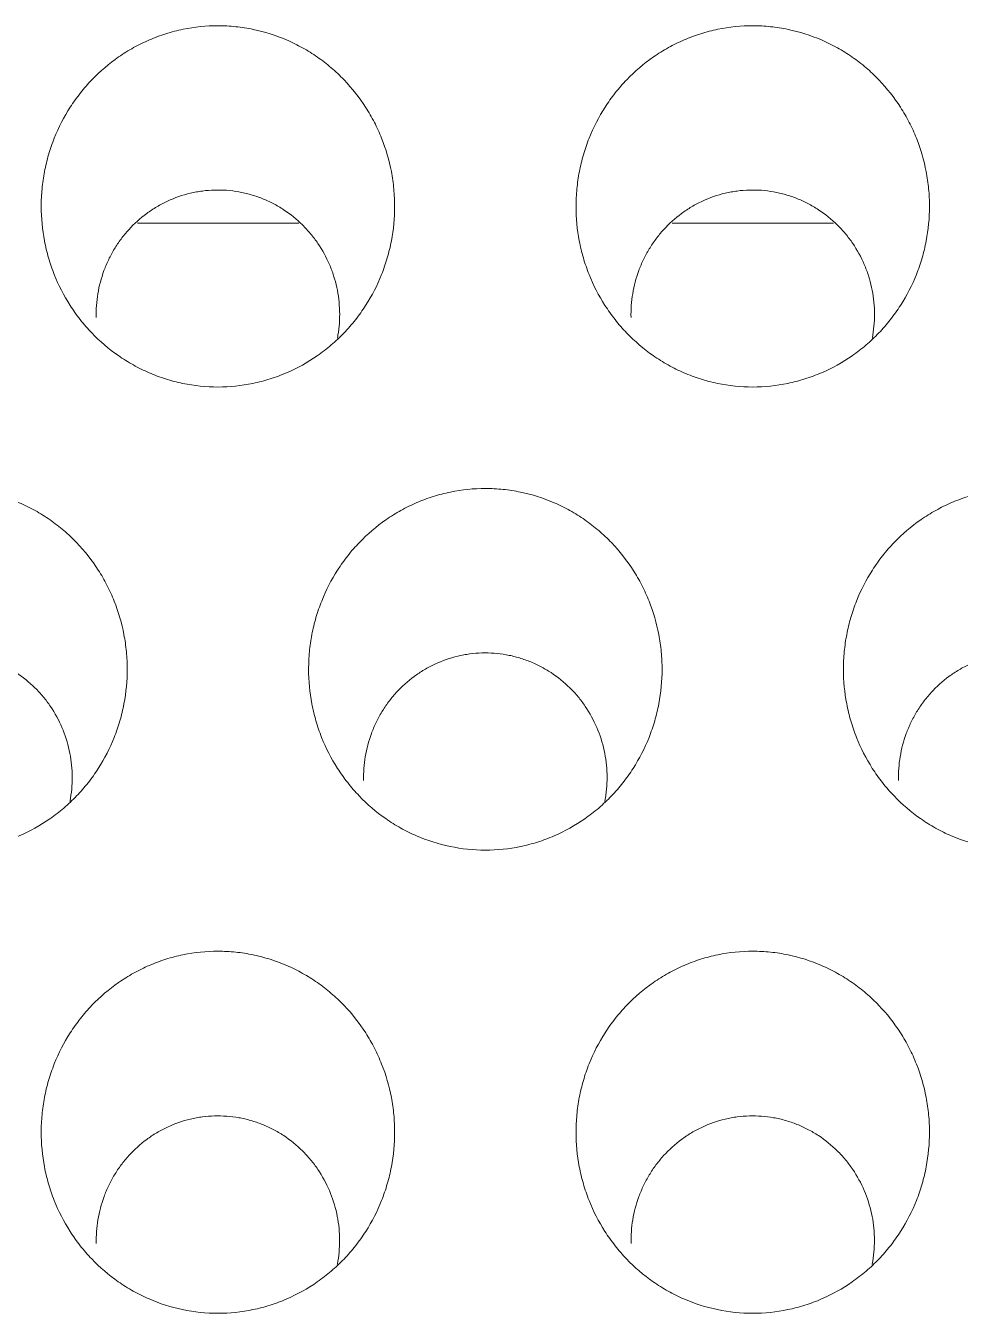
# Model space of a CAD drawing. Header units: millimetres. Extents: x 70151 to 230897, y 35202 to 113211.
# Drawn here: x 178824.12 to 178829.34, y 69190.07 to 69197.26 of the extents above; entities that cross this region are included whole.
import ezdxf

# ---------------------------------------------------------------- set-up
doc = ezdxf.new("R2010")
doc.units = ezdxf.units.MM
doc.header["$LTSCALE"] = 50
doc.layers.add('2-con', color=2, linetype='Continuous')
doc.layers.add('mark-B', color=2, linetype='Continuous', lineweight=20)

# ---------------------------------------------------------------- blocks, each defined once
blk = doc.blocks.new('무풍1WAY 대형')
at = {"layer": 'mark-B'}
for points, knots in [([(-173.2653, -430.621), (-173.3318, -430.621), (-173.3971, -430.6278), (-173.4933, -430.6478), (-173.5251, -430.6561), (-173.5724, -430.671), (-173.5881, -430.6764), (-173.6191, -430.688), (-173.6343, -430.6942), (-173.7097, -430.7268), (-173.7667, -430.7587), (-173.8476, -430.815), (-173.8738, -430.8354), (-173.9237, -430.8781), (-173.9711, -430.923), (-174.0138, -430.9722), (-174.044, -431.0107), (-174.0538, -431.0238), (-174.0728, -431.0505), (-174.082, -431.0641), (-174.1263, -431.1333), (-174.1558, -431.1912), (-174.1917, -431.2817), (-174.2023, -431.3125), (-174.216, -431.3595), (-174.2202, -431.3754), (-174.2278, -431.4073), (-174.2312, -431.4232), (-174.2464, -431.5031), (-174.2525, -431.5675), (-174.2525, -431.6487), (-174.2521, -431.6649), (-174.2506, -431.6975), (-174.2494, -431.7139), (-174.2448, -431.7628), (-174.2402, -431.795), (-174.222, -431.8905), (-174.2039, -431.9527), (-174.1679, -432.0436), (-174.1542, -432.0737), (-174.1245, -432.1318), (-174.1082, -432.16), (-174.0558, -432.2419), (-174.0156, -432.2932), (-173.9587, -432.3527), (-173.947, -432.3643), (-173.9231, -432.3868), (-173.8866, -432.4197), (-173.8222, -432.4696), (-173.7669, -432.5043), (-173.7239, -432.5283), (-173.7093, -432.536), (-173.6797, -432.5506), (-173.6646, -432.5576), (-173.589, -432.5903), (-173.5266, -432.6101), (-173.4303, -432.6302), (-173.3977, -432.6353), (-173.3316, -432.6421), (-173.2987, -432.6438), (-173.2002, -432.6439), (-173.135, -432.6373), (-173.054, -432.6206), (-173.0378, -432.6168), (-173.0058, -432.6084), (-172.9583, -432.5947), (-172.8816, -432.5661), (-172.8228, -432.5372), (-172.7654, -432.5052), (-172.7372, -432.4876), (-172.6562, -432.4312), (-172.6067, -432.3888), (-172.5501, -432.3299), (-172.5391, -432.3178), (-172.5176, -432.293), (-172.507, -432.2803), (-172.4765, -432.2416), (-172.4576, -432.2149), (-172.405, -432.1328), (-172.3753, -432.075), (-172.345, -431.9989), (-172.3393, -431.9835), (-172.3287, -431.9525), (-172.314, -431.9059), (-172.295, -431.8271), (-172.2859, -431.7629), (-172.2813, -431.7144), (-172.2801, -431.6982), (-172.2786, -431.6655), (-172.2782, -431.6491), (-172.2782, -431.5674), (-172.2843, -431.5029), (-172.3024, -431.4075), (-172.31, -431.3759), (-172.3236, -431.3288), (-172.3286, -431.3132), (-172.3392, -431.2822), (-172.3448, -431.2668), (-172.3749, -431.1911), (-172.4044, -431.1334), (-172.4569, -431.0511), (-172.4758, -431.0245), (-172.5165, -430.9726), (-172.538, -430.9479), (-172.6056, -430.8772), (-172.655, -430.8347), (-172.7222, -430.7877), (-172.736, -430.7786), (-172.764, -430.761), (-172.7782, -430.7526), (-172.8213, -430.7285), (-172.8506, -430.714), (-172.9406, -430.675), (-173.0031, -430.655), (-173.1331, -430.6278), (-173.1989, -430.621), (-173.2653, -430.621)], [0, 0, 0, 0, 0.03125, 0.03125, 0.046875, 0.046875, 0.054688, 0.054688, 0.0625, 0.0625, 0.09375, 0.09375, 0.109375, 0.109375, 0.125, 0.140625, 0.140625, 0.148438, 0.148438, 0.15625, 0.15625, 0.1875, 0.1875, 0.203125, 0.203125, 0.210938, 0.210938, 0.21875, 0.21875, 0.25, 0.25, 0.257813, 0.257813, 0.265625, 0.265625, 0.28125, 0.28125, 0.3125, 0.3125, 0.328125, 0.328125, 0.34375, 0.34375, 0.375, 0.375, 0.382813, 0.382813, 0.390625, 0.40625, 0.421875, 0.421875, 0.429688, 0.429688, 0.4375, 0.4375, 0.46875, 0.46875, 0.484375, 0.484375, 0.5, 0.5, 0.53125, 0.53125, 0.539063, 0.539063, 0.546875, 0.5625, 0.578125, 0.578125, 0.59375, 0.59375, 0.625, 0.625, 0.632813, 0.632813, 0.640625, 0.640625, 0.65625, 0.65625, 0.6875, 0.6875, 0.695313, 0.695313, 0.703125, 0.71875, 0.734375, 0.734375, 0.742188, 0.742188, 0.75, 0.75, 0.78125, 0.78125, 0.796875, 0.796875, 0.804688, 0.804688, 0.8125, 0.8125, 0.84375, 0.84375, 0.859375, 0.859375, 0.875, 0.875, 0.90625, 0.90625, 0.914063, 0.914063, 0.921875, 0.921875, 0.9375, 0.9375, 0.96875, 0.96875, 1, 1, 1, 1]), ([(-170.2778, -430.621), (-170.3442, -430.621), (-170.4095, -430.6278), (-170.5058, -430.6478), (-170.5376, -430.6561), (-170.5848, -430.671), (-170.6005, -430.6764), (-170.6315, -430.688), (-170.6468, -430.6942), (-170.7221, -430.7268), (-170.7792, -430.7587), (-170.86, -430.815), (-170.8863, -430.8354), (-170.9361, -430.8781), (-170.9835, -430.923), (-171.0262, -430.9722), (-171.0565, -431.0107), (-171.0663, -431.0238), (-171.0852, -431.0505), (-171.0945, -431.0641), (-171.1387, -431.1333), (-171.1683, -431.1912), (-171.2042, -431.2817), (-171.2147, -431.3125), (-171.2284, -431.3595), (-171.2326, -431.3754), (-171.2403, -431.4073), (-171.2437, -431.4232), (-171.2589, -431.5031), (-171.2649, -431.5675), (-171.2649, -431.6487), (-171.2646, -431.6649), (-171.263, -431.6975), (-171.2619, -431.7139), (-171.2573, -431.7628), (-171.2526, -431.795), (-171.2344, -431.8905), (-171.2164, -431.9527), (-171.1803, -432.0436), (-171.1667, -432.0737), (-171.1369, -432.1318), (-171.1207, -432.16), (-171.0682, -432.2419), (-171.0281, -432.2932), (-170.9711, -432.3527), (-170.9594, -432.3643), (-170.9356, -432.3868), (-170.8991, -432.4197), (-170.8347, -432.4696), (-170.7793, -432.5043), (-170.7364, -432.5283), (-170.7218, -432.536), (-170.6921, -432.5506), (-170.6771, -432.5576), (-170.6014, -432.5903), (-170.5391, -432.6101), (-170.4428, -432.6302), (-170.4102, -432.6353), (-170.3441, -432.6421), (-170.3111, -432.6438), (-170.2127, -432.6439), (-170.1475, -432.6373), (-170.0665, -432.6206), (-170.0503, -432.6168), (-170.0183, -432.6084), (-169.9708, -432.5947), (-169.894, -432.5661), (-169.8353, -432.5372), (-169.7778, -432.5052), (-169.7496, -432.4876), (-169.6687, -432.4312), (-169.6192, -432.3888), (-169.5626, -432.3299), (-169.5515, -432.3178), (-169.53, -432.293), (-169.5195, -432.2803), (-169.489, -432.2416), (-169.4701, -432.2149), (-169.4174, -432.1328), (-169.3877, -432.075), (-169.3575, -431.9989), (-169.3518, -431.9835), (-169.3412, -431.9525), (-169.3264, -431.9059), (-169.3075, -431.8271), (-169.2983, -431.7629), (-169.2937, -431.7144), (-169.2926, -431.6982), (-169.291, -431.6655), (-169.2906, -431.6491), (-169.2906, -431.5674), (-169.2967, -431.5029), (-169.3149, -431.4075), (-169.3224, -431.3759), (-169.3361, -431.3288), (-169.341, -431.3132), (-169.3516, -431.2822), (-169.3573, -431.2668), (-169.3873, -431.1911), (-169.4168, -431.1334), (-169.4694, -431.0511), (-169.4883, -431.0245), (-169.529, -430.9726), (-169.5505, -430.9479), (-169.6181, -430.8772), (-169.6675, -430.8347), (-169.7347, -430.7877), (-169.7484, -430.7786), (-169.7764, -430.761), (-169.7907, -430.7526), (-169.8337, -430.7285), (-169.8631, -430.714), (-169.953, -430.675), (-170.0155, -430.655), (-170.1456, -430.6278), (-170.2113, -430.621), (-170.2778, -430.621)], [0, 0, 0, 0, 0.03125, 0.03125, 0.046875, 0.046875, 0.054687, 0.054687, 0.0625, 0.0625, 0.09375, 0.09375, 0.109375, 0.109375, 0.125, 0.140625, 0.140625, 0.148437, 0.148437, 0.15625, 0.15625, 0.1875, 0.1875, 0.203125, 0.203125, 0.210937, 0.210937, 0.21875, 0.21875, 0.25, 0.25, 0.257812, 0.257812, 0.265625, 0.265625, 0.28125, 0.28125, 0.3125, 0.3125, 0.328125, 0.328125, 0.34375, 0.34375, 0.375, 0.375, 0.382812, 0.382812, 0.390625, 0.40625, 0.421875, 0.421875, 0.429687, 0.429687, 0.4375, 0.4375, 0.46875, 0.46875, 0.484375, 0.484375, 0.5, 0.5, 0.53125, 0.53125, 0.539062, 0.539062, 0.546875, 0.5625, 0.578125, 0.578125, 0.59375, 0.59375, 0.625, 0.625, 0.632812, 0.632812, 0.640625, 0.640625, 0.65625, 0.65625, 0.6875, 0.6875, 0.695312, 0.695312, 0.703125, 0.71875, 0.734375, 0.734375, 0.742187, 0.742187, 0.75, 0.75, 0.78125, 0.78125, 0.796875, 0.796875, 0.804687, 0.804687, 0.8125, 0.8125, 0.84375, 0.84375, 0.859375, 0.859375, 0.875, 0.875, 0.90625, 0.90625, 0.914062, 0.914062, 0.921875, 0.921875, 0.9375, 0.9375, 0.96875, 0.96875, 1, 1, 1, 1]), ([(-173.9324, -430.8933), (-173.9336, -430.8995), (-173.9347, -430.9057), (-173.9429, -430.956), (-173.946, -431.0004), (-173.9443, -431.0678), (-173.9426, -431.0904), (-173.9373, -431.1349), (-173.9336, -431.157), (-173.9194, -431.2224), (-173.9058, -431.2651), (-173.8703, -431.3483), (-173.8488, -431.3876), (-173.8111, -431.4432), (-173.7976, -431.4612), (-173.7759, -431.4873), (-173.7685, -431.4959), (-173.7531, -431.5126), (-173.7453, -431.5207), (-173.7052, -431.5604), (-173.6703, -431.5887), (-173.6231, -431.6197), (-173.6135, -431.6257), (-173.5939, -431.6372), (-173.5839, -431.6428), (-173.5537, -431.6585), (-173.5126, -431.6774), (-173.4593, -431.6956), (-173.4264, -431.7042), (-173.4042, -431.7093), (-173.393, -431.7116), (-173.3368, -431.7216), (-173.2917, -431.7249), (-173.224, -431.723), (-173.2014, -431.7212), (-173.1675, -431.7167), (-173.1561, -431.7149), (-173.1338, -431.7108), (-173.1227, -431.7085), (-173.0676, -431.6954), (-173.0251, -431.6806), (-172.9635, -431.6519), (-172.9433, -431.6412), (-172.9043, -431.618), (-172.8856, -431.6055), (-172.8314, -431.5655), (-172.7981, -431.5354), (-172.76, -431.4934), (-172.7526, -431.4848), (-172.7382, -431.4674), (-172.7313, -431.4585), (-172.7112, -431.4315), (-172.6863, -431.3943), (-172.6598, -431.3452), (-172.6459, -431.3144), (-172.6371, -431.2937), (-172.633, -431.2831), (-172.6136, -431.2303), (-172.5911, -431.1442), (-172.5847, -431.0554), (-172.5858, -431.0102)], [0, 0, 0, 0, 0.008227, 0.008227, 0.066566, 0.066566, 0.095736, 0.095736, 0.124906, 0.124906, 0.183246, 0.183246, 0.241585, 0.241585, 0.270755, 0.270755, 0.28534, 0.28534, 0.299925, 0.299925, 0.358264, 0.358264, 0.372849, 0.372849, 0.387434, 0.387434, 0.416604, 0.445774, 0.460359, 0.460359, 0.474944, 0.474944, 0.533283, 0.533283, 0.562453, 0.562453, 0.577038, 0.577038, 0.591623, 0.591623, 0.649962, 0.649962, 0.679132, 0.679132, 0.708302, 0.708302, 0.766642, 0.766642, 0.781227, 0.781227, 0.795811, 0.795811, 0.824981, 0.854151, 0.868736, 0.868736, 0.883321, 0.883321, 0.94166, 1, 1, 1, 1]), ([(-170.9448, -430.8933), (-170.946, -430.8995), (-170.9471, -430.9057), (-170.9554, -430.956), (-170.9584, -431.0004), (-170.9567, -431.0678), (-170.9551, -431.0904), (-170.9497, -431.1349), (-170.946, -431.157), (-170.9318, -431.2224), (-170.9183, -431.2651), (-170.8827, -431.3483), (-170.8612, -431.3876), (-170.8235, -431.4432), (-170.81, -431.4612), (-170.7884, -431.4873), (-170.7809, -431.4959), (-170.7656, -431.5126), (-170.7578, -431.5207), (-170.7177, -431.5604), (-170.6828, -431.5887), (-170.6356, -431.6197), (-170.6259, -431.6257), (-170.6063, -431.6372), (-170.5963, -431.6428), (-170.5661, -431.6585), (-170.5251, -431.6774), (-170.4717, -431.6956), (-170.4388, -431.7042), (-170.4167, -431.7093), (-170.4054, -431.7116), (-170.3492, -431.7216), (-170.3042, -431.7249), (-170.2364, -431.723), (-170.2138, -431.7212), (-170.1799, -431.7167), (-170.1686, -431.7149), (-170.1462, -431.7108), (-170.1351, -431.7085), (-170.0801, -431.6954), (-170.0376, -431.6806), (-169.976, -431.6519), (-169.9557, -431.6412), (-169.9168, -431.618), (-169.898, -431.6055), (-169.8439, -431.5655), (-169.8106, -431.5354), (-169.7725, -431.4934), (-169.765, -431.4848), (-169.7507, -431.4674), (-169.7438, -431.4585), (-169.7237, -431.4315), (-169.6988, -431.3943), (-169.6722, -431.3452), (-169.6583, -431.3144), (-169.6496, -431.2937), (-169.6454, -431.2831), (-169.626, -431.2303), (-169.6035, -431.1442), (-169.5972, -431.0554), (-169.5982, -431.0102)], [0, 0, 0, 0, 0.008227, 0.008227, 0.066566, 0.066566, 0.095736, 0.095736, 0.124906, 0.124906, 0.183246, 0.183246, 0.241585, 0.241585, 0.270755, 0.270755, 0.28534, 0.28534, 0.299925, 0.299925, 0.358264, 0.358264, 0.372849, 0.372849, 0.387434, 0.387434, 0.416604, 0.445774, 0.460359, 0.460359, 0.474944, 0.474944, 0.533283, 0.533283, 0.562453, 0.562453, 0.577038, 0.577038, 0.591623, 0.591623, 0.649962, 0.649962, 0.679132, 0.679132, 0.708302, 0.708302, 0.766642, 0.766642, 0.781227, 0.781227, 0.795811, 0.795811, 0.824981, 0.854151, 0.868736, 0.868736, 0.883321, 0.883321, 0.94166, 1, 1, 1, 1]), ([(-174.7591, -433.2088), (-174.8255, -433.2088), (-174.8908, -433.2156), (-174.987, -433.2355), (-175.0188, -433.2438), (-175.066, -433.2587), (-175.0818, -433.2641), (-175.1127, -433.2757), (-175.128, -433.2818), (-175.2033, -433.3144), (-175.2604, -433.3462), (-175.3412, -433.4025), (-175.3674, -433.4228), (-175.4173, -433.4655), (-175.4647, -433.5104), (-175.5074, -433.5595), (-175.5377, -433.5979), (-175.5475, -433.611), (-175.5664, -433.6377), (-175.5757, -433.6513), (-175.62, -433.7204), (-175.6495, -433.7783), (-175.6854, -433.8687), (-175.696, -433.8994), (-175.7097, -433.9465), (-175.7139, -433.9623), (-175.7215, -433.9941), (-175.725, -434.0101), (-175.7402, -434.0899), (-175.7462, -434.1543), (-175.7462, -434.2354), (-175.7459, -434.2516), (-175.7443, -434.2842), (-175.7432, -434.3005), (-175.7385, -434.3494), (-175.7339, -434.3816), (-175.7157, -434.477), (-175.6977, -434.5391), (-175.6616, -434.63), (-175.6479, -434.6601), (-175.6181, -434.7181), (-175.6019, -434.7463), (-175.5494, -434.8281), (-175.5093, -434.8793), (-175.4523, -434.9387), (-175.4406, -434.9503), (-175.4168, -434.9729), (-175.3803, -435.0057), (-175.3159, -435.0555), (-175.2605, -435.0901), (-175.2175, -435.1141), (-175.203, -435.1218), (-175.1733, -435.1364), (-175.1583, -435.1434), (-175.0827, -435.1761), (-175.0203, -435.1958), (-174.924, -435.2159), (-174.8915, -435.2209), (-174.8254, -435.2278), (-174.7925, -435.2295), (-174.694, -435.2295), (-174.6288, -435.2229), (-174.5479, -435.2062), (-174.5317, -435.2025), (-174.4997, -435.1941), (-174.4522, -435.1805), (-174.3755, -435.1519), (-174.3167, -435.123), (-174.2593, -435.0911), (-174.2311, -435.0735), (-174.1502, -435.0172), (-174.1006, -434.9748), (-174.044, -434.916), (-174.033, -434.9039), (-174.0115, -434.8792), (-174.0009, -434.8665), (-173.9704, -434.8278), (-173.9515, -434.8012), (-173.8988, -434.7191), (-173.8691, -434.6613), (-173.8389, -434.5853), (-173.8332, -434.5699), (-173.8226, -434.539), (-173.8078, -434.4924), (-173.7889, -434.4136), (-173.7797, -434.3496), (-173.7751, -434.3011), (-173.7739, -434.2848), (-173.7724, -434.2522), (-173.772, -434.2358), (-173.772, -434.1541), (-173.7781, -434.0897), (-173.7962, -433.9944), (-173.8038, -433.9628), (-173.8174, -433.9158), (-173.8224, -433.9001), (-173.833, -433.8691), (-173.8387, -433.8538), (-173.8687, -433.7782), (-173.8983, -433.7205), (-173.9508, -433.6384), (-173.9697, -433.6117), (-174.0104, -433.5599), (-174.0319, -433.5352), (-174.0996, -433.4646), (-174.1489, -433.4222), (-174.2162, -433.3752), (-174.2299, -433.3661), (-174.2579, -433.3486), (-174.2721, -433.3402), (-174.3152, -433.3161), (-174.3445, -433.3016), (-174.4345, -433.2627), (-174.4969, -433.2427), (-174.6269, -433.2156), (-174.6927, -433.2088), (-174.7591, -433.2088)], [0, 0, 0, 0, 0.03125, 0.03125, 0.046875, 0.046875, 0.054687, 0.054687, 0.0625, 0.0625, 0.09375, 0.09375, 0.109375, 0.109375, 0.125, 0.140625, 0.140625, 0.148437, 0.148437, 0.15625, 0.15625, 0.1875, 0.1875, 0.203125, 0.203125, 0.210937, 0.210937, 0.21875, 0.21875, 0.25, 0.25, 0.257812, 0.257812, 0.265625, 0.265625, 0.28125, 0.28125, 0.3125, 0.3125, 0.328125, 0.328125, 0.34375, 0.34375, 0.375, 0.375, 0.382812, 0.382812, 0.390625, 0.40625, 0.421875, 0.421875, 0.429687, 0.429687, 0.4375, 0.4375, 0.46875, 0.46875, 0.484375, 0.484375, 0.5, 0.5, 0.53125, 0.53125, 0.539062, 0.539062, 0.546875, 0.5625, 0.578125, 0.578125, 0.59375, 0.59375, 0.625, 0.625, 0.632812, 0.632812, 0.640625, 0.640625, 0.65625, 0.65625, 0.6875, 0.6875, 0.695312, 0.695312, 0.703125, 0.71875, 0.734375, 0.734375, 0.742187, 0.742187, 0.75, 0.75, 0.78125, 0.78125, 0.796875, 0.796875, 0.804687, 0.804687, 0.8125, 0.8125, 0.84375, 0.84375, 0.859375, 0.859375, 0.875, 0.875, 0.90625, 0.90625, 0.914062, 0.914062, 0.921875, 0.921875, 0.9375, 0.9375, 0.96875, 0.96875, 1, 1, 1, 1]), ([(-171.7716, -433.2088), (-171.838, -433.2088), (-171.9033, -433.2156), (-171.9995, -433.2355), (-172.0313, -433.2438), (-172.0785, -433.2587), (-172.0942, -433.2641), (-172.1252, -433.2757), (-172.1404, -433.2818), (-172.2158, -433.3144), (-172.2728, -433.3462), (-172.3536, -433.4025), (-172.3799, -433.4228), (-172.4297, -433.4655), (-172.4772, -433.5104), (-172.5199, -433.5595), (-172.5501, -433.5979), (-172.5599, -433.611), (-172.5789, -433.6377), (-172.5881, -433.6513), (-172.6324, -433.7204), (-172.662, -433.7783), (-172.6979, -433.8687), (-172.7084, -433.8994), (-172.7221, -433.9465), (-172.7263, -433.9623), (-172.734, -433.9941), (-172.7374, -434.0101), (-172.7526, -434.0899), (-172.7587, -434.1543), (-172.7587, -434.2354), (-172.7583, -434.2516), (-172.7568, -434.2842), (-172.7556, -434.3005), (-172.751, -434.3494), (-172.7464, -434.3816), (-172.7281, -434.477), (-172.7101, -434.5391), (-172.674, -434.63), (-172.6604, -434.6601), (-172.6306, -434.7181), (-172.6144, -434.7463), (-172.5619, -434.8281), (-172.5217, -434.8793), (-172.4648, -434.9387), (-172.4531, -434.9503), (-172.4292, -434.9729), (-172.3927, -435.0057), (-172.3283, -435.0555), (-172.273, -435.0901), (-172.23, -435.1141), (-172.2154, -435.1218), (-172.1858, -435.1364), (-172.1707, -435.1434), (-172.0951, -435.1761), (-172.0328, -435.1958), (-171.9365, -435.2159), (-171.9039, -435.2209), (-171.8378, -435.2278), (-171.8049, -435.2295), (-171.7065, -435.2295), (-171.6413, -435.2229), (-171.5603, -435.2062), (-171.5441, -435.2025), (-171.5121, -435.1941), (-171.4646, -435.1805), (-171.3879, -435.1519), (-171.3292, -435.123), (-171.2717, -435.0911), (-171.2435, -435.0735), (-171.1626, -435.0172), (-171.1131, -434.9748), (-171.0565, -434.916), (-171.0455, -434.9039), (-171.0239, -434.8792), (-171.0134, -434.8665), (-170.9829, -434.8278), (-170.9639, -434.8012), (-170.9113, -434.7191), (-170.8816, -434.6613), (-170.8513, -434.5853), (-170.8456, -434.5699), (-170.835, -434.539), (-170.8202, -434.4924), (-170.8013, -434.4136), (-170.7921, -434.3496), (-170.7875, -434.3011), (-170.7864, -434.2848), (-170.7848, -434.2522), (-170.7844, -434.2358), (-170.7844, -434.1541), (-170.7905, -434.0897), (-170.8087, -433.9944), (-170.8162, -433.9628), (-170.8299, -433.9158), (-170.8348, -433.9001), (-170.8455, -433.8691), (-170.8511, -433.8538), (-170.8812, -433.7782), (-170.9107, -433.7205), (-170.9633, -433.6384), (-170.9822, -433.6117), (-171.0229, -433.5599), (-171.0444, -433.5352), (-171.112, -433.4646), (-171.1614, -433.4222), (-171.2286, -433.3752), (-171.2423, -433.3661), (-171.2704, -433.3486), (-171.2846, -433.3402), (-171.3276, -433.3161), (-171.357, -433.3016), (-171.4469, -433.2627), (-171.5094, -433.2427), (-171.6394, -433.2156), (-171.7051, -433.2088), (-171.7716, -433.2088)], [0, 0, 0, 0, 0.03125, 0.03125, 0.046875, 0.046875, 0.054688, 0.054688, 0.0625, 0.0625, 0.09375, 0.09375, 0.109375, 0.109375, 0.125, 0.140625, 0.140625, 0.148438, 0.148438, 0.15625, 0.15625, 0.1875, 0.1875, 0.203125, 0.203125, 0.210938, 0.210938, 0.21875, 0.21875, 0.25, 0.25, 0.257812, 0.257812, 0.265625, 0.265625, 0.28125, 0.28125, 0.3125, 0.3125, 0.328125, 0.328125, 0.34375, 0.34375, 0.375, 0.375, 0.382812, 0.382812, 0.390625, 0.40625, 0.421875, 0.421875, 0.429687, 0.429687, 0.4375, 0.4375, 0.46875, 0.46875, 0.484375, 0.484375, 0.5, 0.5, 0.53125, 0.53125, 0.539062, 0.539062, 0.546875, 0.5625, 0.578125, 0.578125, 0.59375, 0.59375, 0.625, 0.625, 0.632812, 0.632812, 0.640625, 0.640625, 0.65625, 0.65625, 0.6875, 0.6875, 0.695312, 0.695312, 0.703125, 0.71875, 0.734375, 0.734375, 0.742187, 0.742187, 0.75, 0.75, 0.78125, 0.78125, 0.796875, 0.796875, 0.804687, 0.804687, 0.8125, 0.8125, 0.84375, 0.84375, 0.859375, 0.859375, 0.875, 0.875, 0.90625, 0.90625, 0.914062, 0.914062, 0.921875, 0.921875, 0.9375, 0.9375, 0.96875, 0.96875, 1, 1, 1, 1]), ([(-168.784, -433.2088), (-168.8504, -433.2088), (-168.9157, -433.2156), (-169.0119, -433.2355), (-169.0437, -433.2438), (-169.0909, -433.2587), (-169.1067, -433.2641), (-169.1376, -433.2757), (-169.1529, -433.2818), (-169.2282, -433.3144), (-169.2853, -433.3462), (-169.3661, -433.4025), (-169.3923, -433.4228), (-169.4422, -433.4655), (-169.4896, -433.5104), (-169.5323, -433.5595), (-169.5626, -433.5979), (-169.5724, -433.611), (-169.5914, -433.6377), (-169.6006, -433.6513), (-169.6449, -433.7204), (-169.6744, -433.7783), (-169.7103, -433.8687), (-169.7209, -433.8994), (-169.7346, -433.9465), (-169.7388, -433.9623), (-169.7464, -433.9941), (-169.7499, -434.0101), (-169.7651, -434.0899), (-169.7711, -434.1543), (-169.7711, -434.2354), (-169.7708, -434.2516), (-169.7692, -434.2842), (-169.7681, -434.3005), (-169.7634, -434.3494), (-169.7588, -434.3816), (-169.7406, -434.477), (-169.7226, -434.5391), (-169.6865, -434.63), (-169.6728, -434.6601), (-169.643, -434.7181), (-169.6268, -434.7463), (-169.5743, -434.8281), (-169.5342, -434.8793), (-169.4772, -434.9387), (-169.4655, -434.9503), (-169.4417, -434.9729), (-169.4052, -435.0057), (-169.3408, -435.0555), (-169.2854, -435.0901), (-169.2424, -435.1141), (-169.2279, -435.1218), (-169.1982, -435.1364), (-169.1832, -435.1434), (-169.1076, -435.1761), (-169.0452, -435.1958), (-168.9489, -435.2159), (-168.9164, -435.2209), (-168.8503, -435.2278), (-168.8174, -435.2295), (-168.7189, -435.2295), (-168.6537, -435.2229), (-168.5728, -435.2062), (-168.5566, -435.2025), (-168.5246, -435.1941), (-168.4771, -435.1805), (-168.4004, -435.1519), (-168.3416, -435.123), (-168.2842, -435.0911), (-168.256, -435.0735), (-168.1751, -435.0172), (-168.1255, -434.9748), (-168.069, -434.916), (-168.0579, -434.9039), (-168.0364, -434.8792), (-168.0258, -434.8665), (-167.9953, -434.8278), (-167.9764, -434.8012), (-167.9237, -434.7191), (-167.8941, -434.6613), (-167.8638, -434.5853), (-167.8581, -434.5699), (-167.8475, -434.539), (-167.8327, -434.4924), (-167.8138, -434.4136), (-167.8046, -434.3496), (-167.8, -434.3011), (-167.7988, -434.2848), (-167.7973, -434.2522), (-167.7969, -434.2358), (-167.7969, -434.1541), (-167.803, -434.0897), (-167.8211, -433.9944), (-167.8287, -433.9628), (-167.8423, -433.9158), (-167.8473, -433.9001), (-167.8579, -433.8691), (-167.8636, -433.8538), (-167.8936, -433.7782), (-167.9232, -433.7205), (-167.9757, -433.6384), (-167.9946, -433.6117), (-168.0354, -433.5599), (-168.0568, -433.5352), (-168.1245, -433.4646), (-168.1738, -433.4222), (-168.2411, -433.3752), (-168.2548, -433.3661), (-168.2828, -433.3486), (-168.297, -433.3402), (-168.3401, -433.3161), (-168.3695, -433.3016), (-168.4594, -433.2627), (-168.5218, -433.2427), (-168.6518, -433.2156), (-168.7176, -433.2088), (-168.784, -433.2088)], [0, 0, 0, 0, 0.03125, 0.03125, 0.046875, 0.046875, 0.054688, 0.054688, 0.0625, 0.0625, 0.09375, 0.09375, 0.109375, 0.109375, 0.125, 0.140625, 0.140625, 0.148438, 0.148438, 0.15625, 0.15625, 0.1875, 0.1875, 0.203125, 0.203125, 0.210938, 0.210938, 0.21875, 0.21875, 0.25, 0.25, 0.257813, 0.257813, 0.265625, 0.265625, 0.28125, 0.28125, 0.3125, 0.3125, 0.328125, 0.328125, 0.34375, 0.34375, 0.375, 0.375, 0.382813, 0.382813, 0.390625, 0.40625, 0.421875, 0.421875, 0.429688, 0.429688, 0.4375, 0.4375, 0.46875, 0.46875, 0.484375, 0.484375, 0.5, 0.5, 0.53125, 0.53125, 0.539062, 0.539062, 0.546875, 0.5625, 0.578125, 0.578125, 0.59375, 0.59375, 0.625, 0.625, 0.632812, 0.632812, 0.640625, 0.640625, 0.65625, 0.65625, 0.6875, 0.6875, 0.695312, 0.695312, 0.703125, 0.71875, 0.734375, 0.734375, 0.742187, 0.742187, 0.75, 0.75, 0.78125, 0.78125, 0.796875, 0.796875, 0.804687, 0.804687, 0.8125, 0.8125, 0.84375, 0.84375, 0.859375, 0.859375, 0.875, 0.875, 0.90625, 0.90625, 0.914063, 0.914063, 0.921875, 0.921875, 0.9375, 0.9375, 0.96875, 0.96875, 1, 1, 1, 1]), ([(-175.4264, -433.481), (-175.4275, -433.4871), (-175.4286, -433.4932), (-175.4368, -433.5433), (-175.4399, -433.5878), (-175.4382, -433.6551), (-175.4366, -433.6777), (-175.4312, -433.7222), (-175.4275, -433.7442), (-175.4133, -433.8096), (-175.3997, -433.8523), (-175.3641, -433.9354), (-175.3426, -433.9747), (-175.3049, -434.0303), (-175.2914, -434.0483), (-175.2697, -434.0743), (-175.2623, -434.0829), (-175.2469, -434.0996), (-175.2391, -434.1077), (-175.199, -434.1473), (-175.1641, -434.1756), (-175.1168, -434.2066), (-175.1072, -434.2126), (-175.0876, -434.2241), (-175.0776, -434.2297), (-175.0474, -434.2454), (-175.0063, -434.2642), (-174.953, -434.2824), (-174.9201, -434.2909), (-174.8979, -434.2961), (-174.8867, -434.2983), (-174.8305, -434.3083), (-174.7854, -434.3116), (-174.7177, -434.3097), (-174.6951, -434.3079), (-174.6612, -434.3035), (-174.6499, -434.3017), (-174.6275, -434.2976), (-174.6164, -434.2952), (-174.5614, -434.2821), (-174.5189, -434.2674), (-174.4573, -434.2387), (-174.437, -434.228), (-174.3981, -434.2049), (-174.3793, -434.1924), (-174.3252, -434.1524), (-174.2918, -434.1223), (-174.2537, -434.0804), (-174.2463, -434.0718), (-174.2319, -434.0543), (-174.225, -434.0455), (-174.2049, -434.0185), (-174.18, -433.9814), (-174.1534, -433.9323), (-174.1395, -433.9015), (-174.1307, -433.8808), (-174.1266, -433.8702), (-174.1072, -433.8174), (-174.0847, -433.7314), (-174.0783, -433.6426), (-174.0794, -433.5975)], [0, 0, 0, 0, 0.00808, 0.00808, 0.066428, 0.066428, 0.095603, 0.095603, 0.124777, 0.124777, 0.183125, 0.183125, 0.241473, 0.241473, 0.270647, 0.270647, 0.285234, 0.285234, 0.299821, 0.299821, 0.35817, 0.35817, 0.372757, 0.372757, 0.387344, 0.387344, 0.416518, 0.445692, 0.460279, 0.460279, 0.474866, 0.474866, 0.533214, 0.533214, 0.562388, 0.562388, 0.576975, 0.576975, 0.591562, 0.591562, 0.649911, 0.649911, 0.679085, 0.679085, 0.708259, 0.708259, 0.766607, 0.766607, 0.781194, 0.781194, 0.795781, 0.795781, 0.824955, 0.854129, 0.868716, 0.868716, 0.883304, 0.883304, 0.941652, 1, 1, 1, 1]), ([(-172.4388, -433.481), (-172.44, -433.4871), (-172.4411, -433.4932), (-172.4493, -433.5433), (-172.4524, -433.5878), (-172.4507, -433.6551), (-172.449, -433.6777), (-172.4437, -433.7222), (-172.4399, -433.7442), (-172.4257, -433.8096), (-172.4122, -433.8523), (-172.3766, -433.9354), (-172.3551, -433.9747), (-172.3174, -434.0303), (-172.3039, -434.0483), (-172.2822, -434.0743), (-172.2747, -434.0829), (-172.2594, -434.0996), (-172.2515, -434.1077), (-172.2114, -434.1473), (-172.1765, -434.1756), (-172.1293, -434.2066), (-172.1197, -434.2126), (-172.1, -434.2241), (-172.0901, -434.2297), (-172.0599, -434.2454), (-172.0188, -434.2642), (-171.9654, -434.2824), (-171.9325, -434.2909), (-171.9104, -434.2961), (-171.8992, -434.2983), (-171.843, -434.3083), (-171.7979, -434.3116), (-171.7302, -434.3097), (-171.7076, -434.3079), (-171.6737, -434.3035), (-171.6623, -434.3017), (-171.6399, -434.2976), (-171.6289, -434.2952), (-171.5738, -434.2821), (-171.5313, -434.2674), (-171.4697, -434.2387), (-171.4495, -434.228), (-171.4105, -434.2049), (-171.3918, -434.1924), (-171.3376, -434.1524), (-171.3043, -434.1223), (-171.2661, -434.0804), (-171.2587, -434.0718), (-171.2444, -434.0543), (-171.2374, -434.0455), (-171.2173, -434.0185), (-171.1924, -433.9814), (-171.1658, -433.9323), (-171.152, -433.9015), (-171.1432, -433.8808), (-171.139, -433.8702), (-171.1196, -433.8174), (-171.0971, -433.7314), (-171.0908, -433.6426), (-171.0918, -433.5975)], [0, 0, 0, 0, 0.00808, 0.00808, 0.066428, 0.066428, 0.095603, 0.095603, 0.124777, 0.124777, 0.183125, 0.183125, 0.241473, 0.241473, 0.270647, 0.270647, 0.285234, 0.285234, 0.299821, 0.299821, 0.35817, 0.35817, 0.372757, 0.372757, 0.387344, 0.387344, 0.416518, 0.445692, 0.460279, 0.460279, 0.474866, 0.474866, 0.533214, 0.533214, 0.562388, 0.562388, 0.576975, 0.576975, 0.591562, 0.591562, 0.649911, 0.649911, 0.679085, 0.679085, 0.708259, 0.708259, 0.766607, 0.766607, 0.781194, 0.781194, 0.795781, 0.795781, 0.824955, 0.854129, 0.868716, 0.868716, 0.883304, 0.883304, 0.941652, 1, 1, 1, 1]), ([(-169.4513, -433.481), (-169.4524, -433.4871), (-169.4535, -433.4932), (-169.4618, -433.5433), (-169.4648, -433.5878), (-169.4631, -433.6551), (-169.4615, -433.6777), (-169.4561, -433.7222), (-169.4524, -433.7442), (-169.4382, -433.8096), (-169.4246, -433.8523), (-169.389, -433.9354), (-169.3675, -433.9747), (-169.3298, -434.0303), (-169.3163, -434.0483), (-169.2947, -434.0743), (-169.2872, -434.0829), (-169.2718, -434.0996), (-169.264, -434.1077), (-169.2239, -434.1473), (-169.189, -434.1756), (-169.1418, -434.2066), (-169.1321, -434.2126), (-169.1125, -434.2241), (-169.1025, -434.2297), (-169.0723, -434.2454), (-169.0312, -434.2642), (-168.9779, -434.2824), (-168.945, -434.2909), (-168.9228, -434.2961), (-168.9116, -434.2983), (-168.8554, -434.3083), (-168.8103, -434.3116), (-168.7426, -434.3097), (-168.72, -434.3079), (-168.6861, -434.3035), (-168.6748, -434.3017), (-168.6524, -434.2976), (-168.6413, -434.2952), (-168.5863, -434.2821), (-168.5438, -434.2674), (-168.4822, -434.2387), (-168.4619, -434.228), (-168.423, -434.2049), (-168.4042, -434.1924), (-168.3501, -434.1524), (-168.3167, -434.1223), (-168.2786, -434.0804), (-168.2712, -434.0718), (-168.2568, -434.0543), (-168.2499, -434.0455), (-168.2298, -434.0185), (-168.2049, -433.9814), (-168.1783, -433.9323), (-168.1644, -433.9015), (-168.1556, -433.8808), (-168.1515, -433.8702), (-168.1321, -433.8174), (-168.1096, -433.7314), (-168.1032, -433.6426), (-168.1043, -433.5975)], [0, 0, 0, 0, 0.00808, 0.00808, 0.066428, 0.066428, 0.095603, 0.095603, 0.124777, 0.124777, 0.183125, 0.183125, 0.241473, 0.241473, 0.270647, 0.270647, 0.285234, 0.285234, 0.299821, 0.299821, 0.35817, 0.35817, 0.372757, 0.372757, 0.387344, 0.387344, 0.416518, 0.445692, 0.460279, 0.460279, 0.474866, 0.474866, 0.533214, 0.533214, 0.562388, 0.562388, 0.576975, 0.576975, 0.591562, 0.591562, 0.649911, 0.649911, 0.679085, 0.679085, 0.708259, 0.708259, 0.766607, 0.766607, 0.781194, 0.781194, 0.795781, 0.795781, 0.824955, 0.854129, 0.868716, 0.868716, 0.883304, 0.883304, 0.941652, 1, 1, 1, 1]), ([(-173.2653, -435.7965), (-173.3317, -435.7965), (-173.397, -435.8032), (-173.4932, -435.8232), (-173.5249, -435.8314), (-173.5722, -435.8463), (-173.5879, -435.8517), (-173.6188, -435.8633), (-173.6341, -435.8694), (-173.7094, -435.9019), (-173.7665, -435.9337), (-173.8473, -435.9899), (-173.8735, -436.0102), (-173.9234, -436.0528), (-173.9708, -436.0976), (-174.0135, -436.1467), (-174.0438, -436.1851), (-174.0536, -436.1981), (-174.0726, -436.2248), (-174.0818, -436.2384), (-174.1261, -436.3075), (-174.1556, -436.3653), (-174.1916, -436.4556), (-174.2022, -436.4863), (-174.2159, -436.5333), (-174.2201, -436.5491), (-174.2277, -436.5809), (-174.2311, -436.5968), (-174.2464, -436.6766), (-174.2524, -436.7409), (-174.2524, -436.822), (-174.2521, -436.8382), (-174.2505, -436.8707), (-174.2494, -436.8871), (-174.2447, -436.9359), (-174.2401, -436.9681), (-174.2219, -437.0634), (-174.2038, -437.1255), (-174.1677, -437.2163), (-174.1541, -437.2463), (-174.1243, -437.3043), (-174.108, -437.3324), (-174.0555, -437.4142), (-174.0154, -437.4653), (-173.9584, -437.5247), (-173.9467, -437.5363), (-173.9228, -437.5588), (-173.8863, -437.5916), (-173.8219, -437.6413), (-173.7666, -437.6759), (-173.7236, -437.6999), (-173.709, -437.7075), (-173.6794, -437.7221), (-173.6644, -437.7291), (-173.5888, -437.7617), (-173.5264, -437.7814), (-173.4302, -437.8014), (-173.3976, -437.8065), (-173.3316, -437.8133), (-173.2987, -437.815), (-173.2003, -437.8151), (-173.1351, -437.8085), (-173.0542, -437.7918), (-173.038, -437.7881), (-173.006, -437.7797), (-172.9585, -437.7661), (-172.8818, -437.7376), (-172.8231, -437.7087), (-172.7656, -437.6768), (-172.7374, -437.6593), (-172.6565, -437.6031), (-172.607, -437.5607), (-172.5504, -437.502), (-172.5394, -437.4899), (-172.5178, -437.4652), (-172.5073, -437.4525), (-172.4768, -437.4139), (-172.4578, -437.3873), (-172.4051, -437.3053), (-172.3755, -437.2476), (-172.3452, -437.1717), (-172.3395, -437.1563), (-172.3288, -437.1254), (-172.3141, -437.0788), (-172.2951, -437.0001), (-172.286, -436.9361), (-172.2813, -436.8876), (-172.2802, -436.8714), (-172.2786, -436.8388), (-172.2782, -436.8224), (-172.2782, -436.7408), (-172.2844, -436.6764), (-172.3025, -436.5811), (-172.3101, -436.5496), (-172.3237, -436.5026), (-172.3287, -436.487), (-172.3393, -436.456), (-172.345, -436.4407), (-172.375, -436.3651), (-172.4046, -436.3075), (-172.4572, -436.2255), (-172.4761, -436.1988), (-172.5168, -436.1471), (-172.5383, -436.1224), (-172.6059, -436.0519), (-172.6553, -436.0096), (-172.736, -435.9533), (-172.7641, -435.9357), (-172.8216, -435.9036), (-172.8802, -435.8747), (-172.9414, -435.8518), (-173.0039, -435.832), (-173.0357, -435.8236), (-173.1332, -435.8033), (-173.1989, -435.7965), (-173.2653, -435.7965)], [0, 0, 0, 0, 0.03125, 0.03125, 0.046875, 0.046875, 0.054687, 0.054687, 0.0625, 0.0625, 0.09375, 0.09375, 0.109375, 0.109375, 0.125, 0.140625, 0.140625, 0.148437, 0.148437, 0.15625, 0.15625, 0.1875, 0.1875, 0.203125, 0.203125, 0.210937, 0.210937, 0.21875, 0.21875, 0.25, 0.25, 0.257812, 0.257812, 0.265625, 0.265625, 0.28125, 0.28125, 0.3125, 0.3125, 0.328125, 0.328125, 0.34375, 0.34375, 0.375, 0.375, 0.382812, 0.382812, 0.390625, 0.40625, 0.421875, 0.421875, 0.429687, 0.429687, 0.4375, 0.4375, 0.46875, 0.46875, 0.484375, 0.484375, 0.5, 0.5, 0.53125, 0.53125, 0.539062, 0.539062, 0.546875, 0.5625, 0.578125, 0.578125, 0.59375, 0.59375, 0.625, 0.625, 0.632812, 0.632812, 0.640625, 0.640625, 0.65625, 0.65625, 0.6875, 0.6875, 0.695312, 0.695312, 0.703125, 0.71875, 0.734375, 0.734375, 0.742187, 0.742187, 0.75, 0.75, 0.78125, 0.78125, 0.796875, 0.796875, 0.804687, 0.804687, 0.8125, 0.8125, 0.84375, 0.84375, 0.859375, 0.859375, 0.875, 0.875, 0.90625, 0.90625, 0.921875, 0.921875, 0.9375, 0.953125, 0.953125, 0.96875, 0.96875, 1, 1, 1, 1]), ([(-170.2778, -435.7965), (-170.3442, -435.7965), (-170.4094, -435.8032), (-170.5056, -435.8232), (-170.5374, -435.8314), (-170.5846, -435.8463), (-170.6003, -435.8517), (-170.6313, -435.8633), (-170.6465, -435.8694), (-170.7219, -435.9019), (-170.7789, -435.9337), (-170.8597, -435.9899), (-170.886, -436.0102), (-170.9358, -436.0528), (-170.9833, -436.0976), (-171.026, -436.1467), (-171.0562, -436.1851), (-171.066, -436.1981), (-171.085, -436.2248), (-171.0942, -436.2384), (-171.1385, -436.3075), (-171.1681, -436.3653), (-171.204, -436.4556), (-171.2146, -436.4863), (-171.2283, -436.5333), (-171.2325, -436.5491), (-171.2402, -436.5809), (-171.2436, -436.5968), (-171.2588, -436.6766), (-171.2649, -436.7409), (-171.2649, -436.822), (-171.2645, -436.8382), (-171.263, -436.8707), (-171.2618, -436.8871), (-171.2572, -436.9359), (-171.2526, -436.9681), (-171.2343, -437.0634), (-171.2163, -437.1255), (-171.1802, -437.2163), (-171.1665, -437.2463), (-171.1367, -437.3043), (-171.1205, -437.3324), (-171.068, -437.4142), (-171.0278, -437.4653), (-170.9709, -437.5247), (-170.9591, -437.5363), (-170.9353, -437.5588), (-170.8988, -437.5916), (-170.8344, -437.6413), (-170.779, -437.6759), (-170.7361, -437.6999), (-170.7215, -437.7075), (-170.6919, -437.7221), (-170.6768, -437.7291), (-170.6012, -437.7617), (-170.5389, -437.7814), (-170.4426, -437.8014), (-170.4101, -437.8065), (-170.344, -437.8133), (-170.3111, -437.815), (-170.2127, -437.8151), (-170.1475, -437.8085), (-170.0666, -437.7918), (-170.0504, -437.7881), (-170.0184, -437.7797), (-169.971, -437.7661), (-169.8943, -437.7376), (-169.8355, -437.7087), (-169.7781, -437.6768), (-169.7499, -437.6593), (-169.669, -437.6031), (-169.6194, -437.5607), (-169.5629, -437.502), (-169.5518, -437.4899), (-169.5303, -437.4652), (-169.5197, -437.4525), (-169.4892, -437.4139), (-169.4703, -437.3873), (-169.4176, -437.3053), (-169.3879, -437.2476), (-169.3576, -437.1717), (-169.3519, -437.1563), (-169.3413, -437.1254), (-169.3265, -437.0788), (-169.3076, -437.0001), (-169.2984, -436.9361), (-169.2938, -436.8876), (-169.2926, -436.8714), (-169.2911, -436.8388), (-169.2907, -436.8224), (-169.2907, -436.7408), (-169.2968, -436.6764), (-169.315, -436.5811), (-169.3225, -436.5496), (-169.3362, -436.5026), (-169.3411, -436.487), (-169.3518, -436.456), (-169.3574, -436.4407), (-169.3875, -436.3651), (-169.417, -436.3075), (-169.4696, -436.2255), (-169.4885, -436.1988), (-169.5293, -436.1471), (-169.5507, -436.1224), (-169.6184, -436.0519), (-169.6677, -436.0096), (-169.7484, -435.9533), (-169.7766, -435.9357), (-169.834, -435.9036), (-169.8927, -435.8747), (-169.9539, -435.8518), (-170.0163, -435.832), (-170.0482, -435.8236), (-170.1457, -435.8033), (-170.2114, -435.7965), (-170.2778, -435.7965)], [0, 0, 0, 0, 0.03125, 0.03125, 0.046875, 0.046875, 0.054688, 0.054688, 0.0625, 0.0625, 0.09375, 0.09375, 0.109375, 0.109375, 0.125, 0.140625, 0.140625, 0.148438, 0.148438, 0.15625, 0.15625, 0.1875, 0.1875, 0.203125, 0.203125, 0.210938, 0.210938, 0.21875, 0.21875, 0.25, 0.25, 0.257813, 0.257813, 0.265625, 0.265625, 0.28125, 0.28125, 0.3125, 0.3125, 0.328125, 0.328125, 0.34375, 0.34375, 0.375, 0.375, 0.382813, 0.382813, 0.390625, 0.40625, 0.421875, 0.421875, 0.429688, 0.429688, 0.4375, 0.4375, 0.46875, 0.46875, 0.484375, 0.484375, 0.5, 0.5, 0.53125, 0.53125, 0.539062, 0.539062, 0.546875, 0.5625, 0.578125, 0.578125, 0.59375, 0.59375, 0.625, 0.625, 0.632812, 0.632812, 0.640625, 0.640625, 0.65625, 0.65625, 0.6875, 0.6875, 0.695312, 0.695312, 0.703125, 0.71875, 0.734375, 0.734375, 0.742187, 0.742187, 0.75, 0.75, 0.78125, 0.78125, 0.796875, 0.796875, 0.804687, 0.804687, 0.8125, 0.8125, 0.84375, 0.84375, 0.859375, 0.859375, 0.875, 0.875, 0.90625, 0.90625, 0.921875, 0.921875, 0.9375, 0.953125, 0.953125, 0.96875, 0.96875, 1, 1, 1, 1]), ([(-173.9328, -436.0686), (-173.934, -436.0746), (-173.935, -436.0806), (-173.9432, -436.1306), (-173.9463, -436.175), (-173.9446, -436.2423), (-173.943, -436.2649), (-173.9376, -436.3094), (-173.9301, -436.3534), (-173.9186, -436.3965), (-173.905, -436.4391), (-173.8972, -436.4602), (-173.8704, -436.5225), (-173.8489, -436.5618), (-173.8112, -436.6173), (-173.7977, -436.6352), (-173.776, -436.6613), (-173.7685, -436.6698), (-173.7532, -436.6865), (-173.7453, -436.6946), (-173.7052, -436.7342), (-173.6703, -436.7624), (-173.623, -436.7934), (-173.6134, -436.7994), (-173.5938, -436.8109), (-173.5838, -436.8164), (-173.5536, -436.8321), (-173.5125, -436.8509), (-173.4592, -436.8691), (-173.4263, -436.8776), (-173.4041, -436.8827), (-173.3929, -436.885), (-173.3367, -436.895), (-173.2916, -436.8983), (-173.2239, -436.8963), (-173.2013, -436.8946), (-173.1674, -436.8901), (-173.1561, -436.8883), (-173.1337, -436.8842), (-173.1226, -436.8819), (-173.0676, -436.8688), (-173.0251, -436.854), (-172.9635, -436.8254), (-172.9432, -436.8148), (-172.9043, -436.7916), (-172.8855, -436.7792), (-172.8313, -436.7392), (-172.798, -436.7091), (-172.7598, -436.6672), (-172.7524, -436.6587), (-172.7381, -436.6412), (-172.7311, -436.6324), (-172.711, -436.6054), (-172.6861, -436.5683), (-172.6595, -436.5192), (-172.6456, -436.4885), (-172.6368, -436.4678), (-172.6327, -436.4572), (-172.6132, -436.4044), (-172.5907, -436.3185), (-172.5844, -436.2297), (-172.5854, -436.1846)], [0, 0, 0, 0, 0.007936, 0.007936, 0.066292, 0.066292, 0.095471, 0.095471, 0.124649, 0.153827, 0.153827, 0.183006, 0.183006, 0.241363, 0.241363, 0.270541, 0.270541, 0.28513, 0.28513, 0.299719, 0.299719, 0.358076, 0.358076, 0.372665, 0.372665, 0.387254, 0.387254, 0.416433, 0.445611, 0.4602, 0.4602, 0.474789, 0.474789, 0.533146, 0.533146, 0.562325, 0.562325, 0.576914, 0.576914, 0.591503, 0.591503, 0.64986, 0.64986, 0.679038, 0.679038, 0.708216, 0.708216, 0.766573, 0.766573, 0.781162, 0.781162, 0.795751, 0.795751, 0.82493, 0.854108, 0.868697, 0.868697, 0.883287, 0.883287, 0.941643, 1, 1, 1, 1]), ([(-170.9453, -436.0686), (-170.9464, -436.0746), (-170.9475, -436.0806), (-170.9557, -436.1306), (-170.9588, -436.175), (-170.9571, -436.2423), (-170.9554, -436.2649), (-170.9501, -436.3094), (-170.9426, -436.3534), (-170.9311, -436.3965), (-170.9175, -436.4391), (-170.9096, -436.4602), (-170.8829, -436.5225), (-170.8614, -436.5618), (-170.8236, -436.6173), (-170.8101, -436.6352), (-170.7885, -436.6613), (-170.781, -436.6698), (-170.7656, -436.6865), (-170.7578, -436.6946), (-170.7177, -436.7342), (-170.6827, -436.7624), (-170.6355, -436.7934), (-170.6259, -436.7994), (-170.6062, -436.8109), (-170.5962, -436.8164), (-170.566, -436.8321), (-170.525, -436.8509), (-170.4716, -436.8691), (-170.4387, -436.8776), (-170.4166, -436.8827), (-170.4054, -436.885), (-170.3491, -436.895), (-170.3041, -436.8983), (-170.2364, -436.8963), (-170.2138, -436.8946), (-170.1799, -436.8901), (-170.1685, -436.8883), (-170.1462, -436.8842), (-170.1351, -436.8819), (-170.08, -436.8688), (-170.0375, -436.854), (-169.9759, -436.8254), (-169.9557, -436.8148), (-169.9167, -436.7916), (-169.898, -436.7792), (-169.8438, -436.7392), (-169.8104, -436.7091), (-169.7723, -436.6672), (-169.7649, -436.6587), (-169.7505, -436.6412), (-169.7436, -436.6324), (-169.7235, -436.6054), (-169.6985, -436.5683), (-169.6719, -436.5192), (-169.6581, -436.4885), (-169.6493, -436.4678), (-169.6451, -436.4572), (-169.6257, -436.4044), (-169.6032, -436.3185), (-169.5968, -436.2297), (-169.5979, -436.1846)], [0, 0, 0, 0, 0.007936, 0.007936, 0.066292, 0.066292, 0.095471, 0.095471, 0.124649, 0.153827, 0.153827, 0.183006, 0.183006, 0.241363, 0.241363, 0.270541, 0.270541, 0.28513, 0.28513, 0.299719, 0.299719, 0.358076, 0.358076, 0.372665, 0.372665, 0.387254, 0.387254, 0.416433, 0.445611, 0.4602, 0.4602, 0.474789, 0.474789, 0.533146, 0.533146, 0.562325, 0.562325, 0.576914, 0.576914, 0.591503, 0.591503, 0.64986, 0.64986, 0.679038, 0.679038, 0.708216, 0.708216, 0.766573, 0.766573, 0.781162, 0.781162, 0.795751, 0.795751, 0.82493, 0.854108, 0.868697, 0.868697, 0.883287, 0.883287, 0.941643, 1, 1, 1, 1])]:
    blk.add_open_spline(points, degree=3, knots=knots, dxfattribs=at)
for points in [[(-173.7164, -436.7121), (-173.4163, -436.7121), (-173.1162, -436.7121), (-172.816, -436.7121)], [(-170.7289, -436.7121), (-170.4286, -436.7121), (-170.1284, -436.7121), (-169.8282, -436.7121)]]:
    blk.add_open_spline(points, degree=3, dxfattribs=at)
blk = doc.blocks.new('dpdjzjs')
at = {"layer": 'mark-B', "rotation": 180}
blk.add_blockref('무풍1WAY 대형', (178654.9147, 88751.491), dxfattribs=at)

msp = doc.modelspace()

# ---------------------------------------------------------------- block references
at = {"layer": '2-con'}
msp.add_blockref('dpdjzjs', (0, -19992.0434), dxfattribs=at)

doc.saveas('drawing.dxf')
